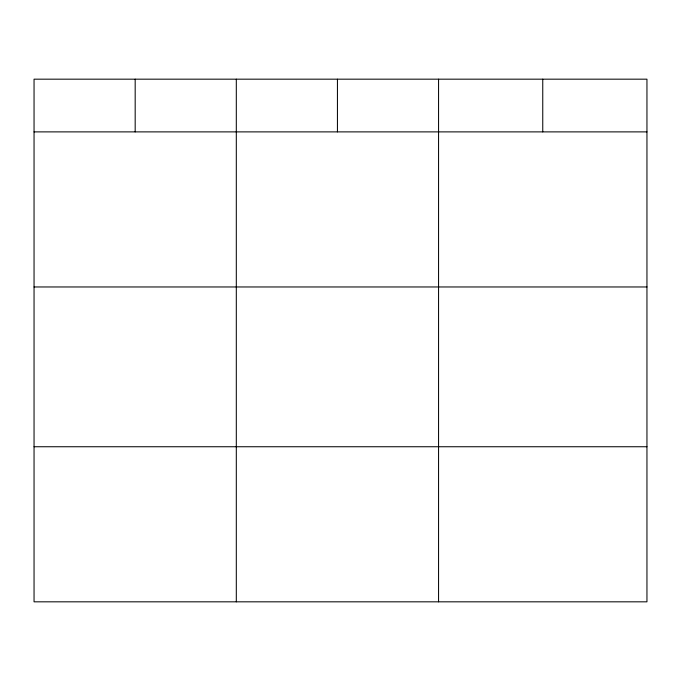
<?xml version="1.0" encoding="UTF-8"?>
<svg xmlns="http://www.w3.org/2000/svg" width="681" height="681" viewBox="0 0 681 681"><rect width="100%" height="100%" fill="white"/><g stroke="black" fill="none" stroke-linecap="round" stroke-linejoin="round"><path stroke-width="1.02" d="M646.95 286.965L646.95 79.175L34.05 79.175L34.05 601.825L646.95 601.825L646.95 286.965L34.05 286.965M34.05 131.884L646.95 131.884M34.05 446.745L646.95 446.745M542.757 79.175L542.757 131.884M438.564 79.175L438.564 601.825M337.435 79.175L337.435 131.884M236.307 79.175L236.307 601.825M135.179 79.175L135.179 131.884"/></g></svg>
